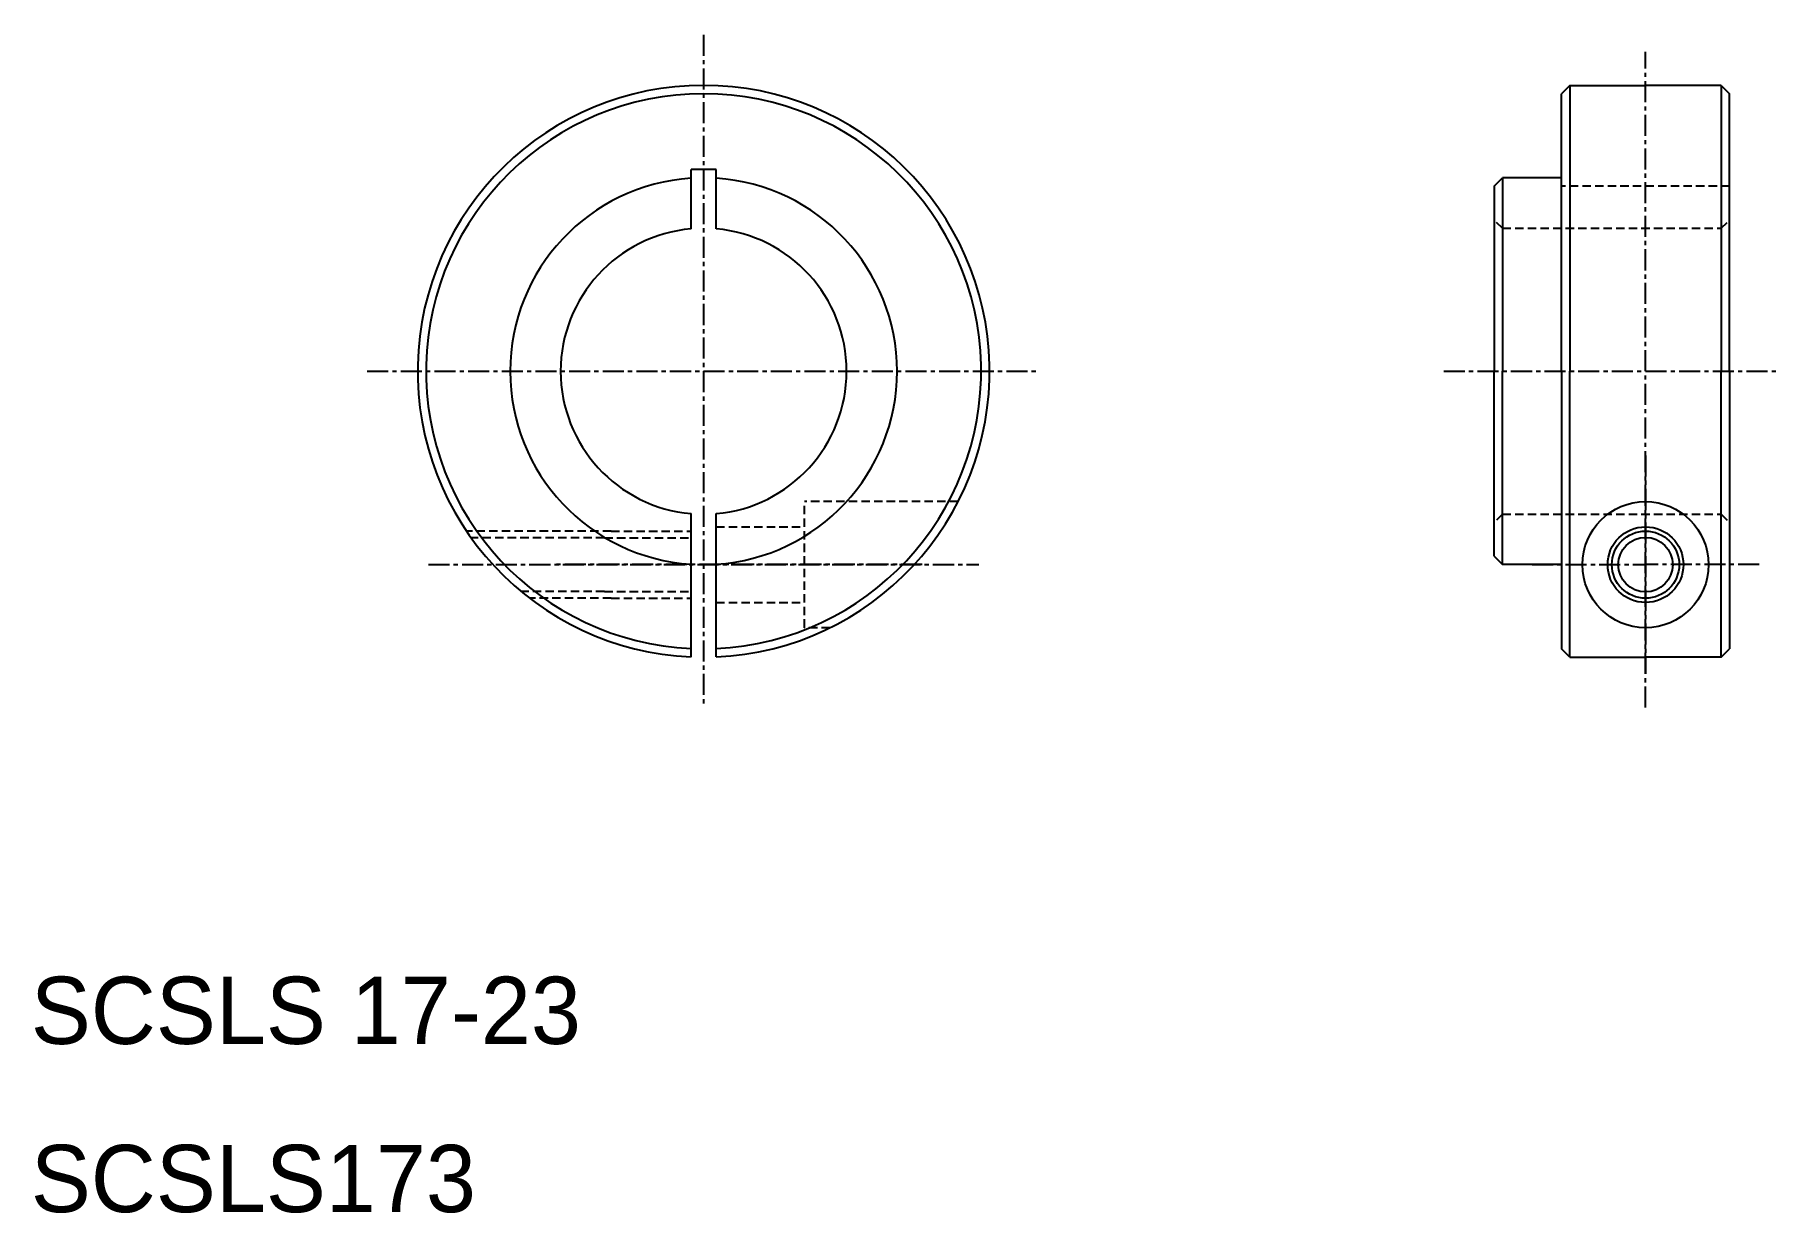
# Model space of a CAD drawing. Extents: x 10 to 114, y 10 to 80.
import ezdxf

# ---------------------------------------------------------------- set-up
doc = ezdxf.new("R2010")
doc.units = 0
doc.linetypes.add('CENTER', pattern=[2, 1.25, -0.25, 0.25, -0.25])
doc.linetypes.add('DASHED', pattern=[0.75, 0.5, -0.25])
doc.layers.get('0').update_dxf_attribs({"linetype": 'CONTINUOUS'})
doc.layers.add('CENTER', color=1, linetype='CENTER')

msp = doc.modelspace()

# ---------------------------------------------------------------- linework, layer by layer
at = {"color": 7, "linetype": 'CONTINUOUS'}
for p, q in [((101.5, 77), (101, 76.5)), ((101.5, 77), (101.5, 60)), ((101.5, 77), (106, 77)), ((110.5, 77), (106, 77)), ((110.5, 77), (110.5, 60)), ((110.5, 77), (111, 76.5)), ((101, 70.5), (101, 76.5)), ((111, 60), (111, 76.5)), ((50.75, 72), (49.25, 72)), ((49.25, 68.466847), (49.25, 72)), ((50.75, 68.466847), (50.75, 72)), ((97, 71), (97.5, 71.5)), ((97, 71), (97, 60)), ((97.5, 71.5), (97.5, 60)), ((101, 71.5), (97.5, 71.5)), ((101, 60), (101, 70.5)), ((97, 49), (97, 60)), ((97.5, 48.5), (97.5, 60)), ((101, 60), (101, 49.5)), ((101.5, 43), (101.5, 60)), ((110.5, 43), (110.5, 60)), ((111, 60), (111, 43.5)), ((49.25, 49.52682), (49.25, 51.533153)), ((50.75, 43.016552), (50.75, 51.533153)), ((49.25, 43.016552), (49.25, 49.52682)), ((97, 49), (97.5, 48.5)), ((101, 49.5), (101, 43.5)), ((101, 48.5), (97.5, 48.5)), ((101.5, 43), (101, 43.5)), ((101.5, 43), (106, 43)), ((110.5, 43), (106, 43)), ((110.5, 43), (111, 43.5))]:
    msp.add_line(p, q, dxfattribs=at)
at = {"color": 3, "linetype": 'DASHED'}
for p, q in [((111, 71), (101, 71)), ((97.5, 68.5), (97, 69)), ((97.5, 68.5), (110.5, 68.5)), ((110.5, 68.5), (111, 69)), ((65.130681, 52.25), (56, 52.25)), ((56, 44.75), (56, 52.25)), ((97.5, 51.5), (97, 51)), ((97.5, 51.5), (110.5, 51.5)), ((110.5, 51.5), (111, 51)), ((44.5, 50.5), (35.902128, 50.5)), ((44.1, 50.1), (36.180087, 50.1)), ((44.1, 50.1), (49.25, 50.1)), ((44.5, 50.5), (49.25, 50.5)), ((50.75, 50.75), (56, 50.75)), ((44.1, 46.9), (39.165333, 46.9)), ((44.1, 46.9), (49.25, 46.9)), ((44.5, 46.5), (39.668011, 46.5)), ((44.5, 46.5), (49.25, 46.5)), ((50.75, 46.25), (56, 46.25)), ((57.51249, 44.75), (56, 44.75))]:
    msp.add_line(p, q, dxfattribs=at)
at = {"color": 7, "linetype": 'CONTINUOUS'}
for radius in [3.75, 2.25, 1.621]:
    msp.add_circle((106, 48.5), radius, dxfattribs=at)
at = {"color": 3}
msp.add_circle((106, 48.5), 2, dxfattribs=at)
at = {"color": 7, "linetype": 'CONTINUOUS'}
for radius, start, end in [(17, 272.528576, 267.471424), (16.5, 272.605251, 267.394749), (11.5, 93.73933523, 266.260665), (11.5, 273.739335, 86.26066477), (8.5, 95.062093, 264.937907), (8.5, 275.062093, 84.937907)]:
    msp.add_arc((50, 60), radius, start, end, dxfattribs=at)
at = {"layer": 'CENTER', "color": 1, "linetype": 'CENTER'}
for p, q in [((50, 80), (50, 60)), ((106, 40), (106, 79)), ((30, 60), (50, 60)), ((50, 60), (50, 40)), ((50, 60), (70, 60)), ((94, 60), (114, 60)), ((106, 55), (106, 42)), ((33.636932, 48.5), (66.363068, 48.5)), ((63, 48.5), (41, 48.5)), ((63, 48.5), (53, 48.5)), ((99.25, 48.5), (106, 48.5)), ((112.75, 48.5), (106, 48.5))]:
    msp.add_line(p, q, dxfattribs=at)

# ---------------------------------------------------------------- texts
at = {"color": 7, "linetype": 'CONTINUOUS'}
for s, p in [('SCSLS 17-23', (10, 20)), ('SCSLS173', (10, 10))]:
    msp.add_text(s, height=4, dxfattribs=at).set_placement(p)

doc.saveas('drawing.dxf')
